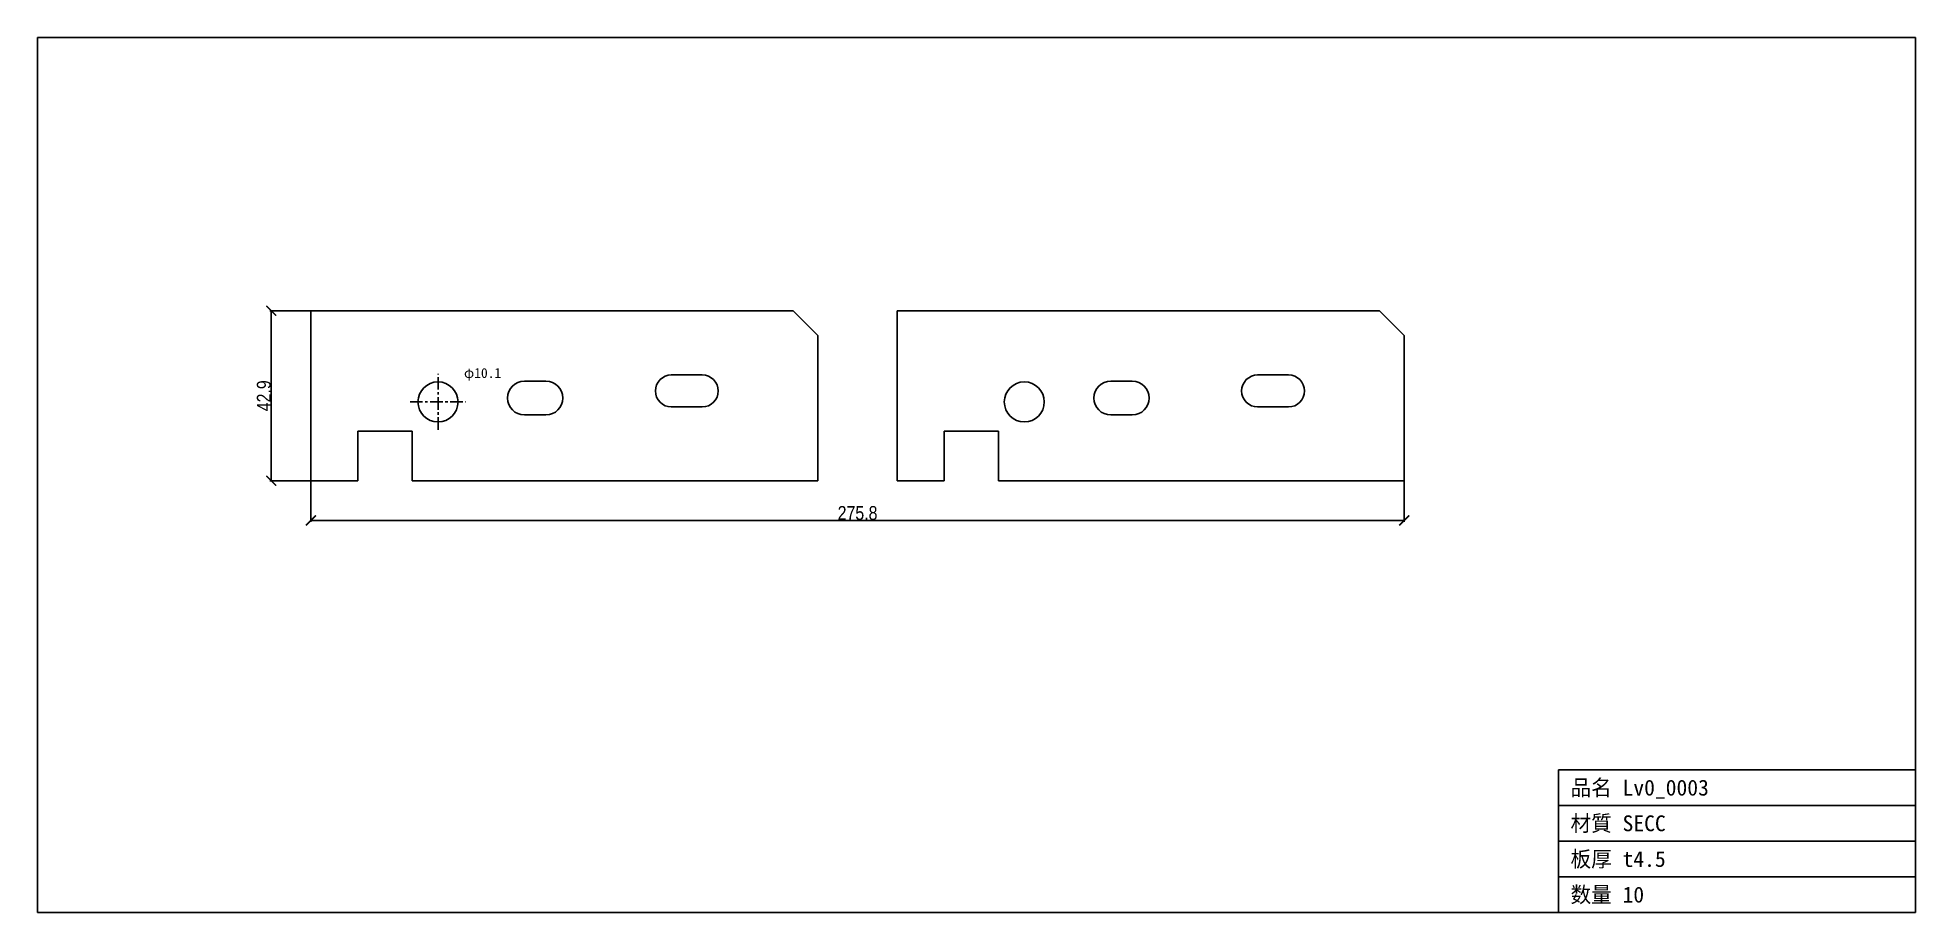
# Model space of a CAD drawing. Header units: millimetres. Extents: x -69 to 405, y -109 to 112.
import ezdxf

# ---------------------------------------------------------------- set-up
doc = ezdxf.new("R2010")
doc.units = ezdxf.units.MM
doc.linetypes.add('CENTER', pattern=[5.08, 3.175, -0.635, 0.635, -0.635])
for name, color, linetype in [('CENTER', 7, 'Continuous'), ('CUT', 7, 'Continuous'), ('DIM', 7, 'Continuous'), ('FRAME', 7, 'Continuous'), ('TEXT', 7, 'Continuous')]:
    doc.layers.add(name, color=color, linetype=linetype)
doc.styles.add('OpenSansCondensed-Light', font='OpenSansCondensed-Light.ttf')
doc.dimstyles.new('EZDXF', dxfattribs={"dimtxt": 0.25, "dimasz": 0.175, "dimexe": 0.375, "dimexo": 0.125, "dimgap": 0.1, "dimtad": 1, "dimlfac": 100, "dimzin": 12, "dimdsep": 46, "dimtxsty": 'OpenSansCondensed-Light', "dimblk": 'ARCHTICK', "dimcen": 2.5, "dimazin": 3, "dimtfac": 0.5, "dimtmove": 2, "dimatfit": 3})

# ---------------------------------------------------------------- blocks, each defined once
blk = doc.blocks.new('_ARCHTICK')
at = {"color": 0, "linetype": 'BYBLOCK', "const_width": 0.15}
blk.add_lwpolyline([(-0.5, -0.5), (0.5, 0.5)], dxfattribs=at)

msp = doc.modelspace()

# ---------------------------------------------------------------- linework, layer by layer
at = {"layer": 'CENTER', "color": 1, "linetype": 'CENTER'}
for p, q in [((32.06, 12.86), (32.06, 26.97)), ((25, 19.91), (39.11, 19.91))]:
    msp.add_line(p, q, dxfattribs=at)
at = {"layer": 'CUT'}
for p, q in [((121.61, 42.94), (0, 42.94)), ((0, 42.94), (0, 0)), ((127.88, 36.66), (121.61, 42.94)), ((269.49, 42.94), (147.88, 42.94)), ((147.88, 42.94), (147.88, 0)), ((275.77, 36.66), (269.49, 42.94)), ((127.88, 0), (127.88, 36.66)), ((275.77, 0), (275.77, 36.66)), ((53.85, 25.14), (59.29, 25.14)), ((90.91, 26.71), (98.72, 26.71)), ((201.74, 25.14), (207.18, 25.14)), ((238.79, 26.71), (246.6, 26.71)), ((59.29, 16.63), (53.85, 16.63)), ((98.72, 18.65), (90.91, 18.65)), ((207.18, 16.63), (201.74, 16.63)), ((246.6, 18.65), (238.79, 18.65)), ((11.88, 0), (11.88, 12.53)), ((11.88, 12.53), (25.56, 12.53)), ((25.56, 12.53), (25.56, 0)), ((159.76, 0), (159.76, 12.53)), ((159.76, 12.53), (173.44, 12.53)), ((173.44, 12.53), (173.44, 0)), ((0, 0), (11.88, 0)), ((25.56, 0), (127.88, 0)), ((147.88, 0), (159.76, 0)), ((173.44, 0), (275.77, 0))]:
    msp.add_line(p, q, dxfattribs=at)
for centre in [(32.06, 19.91), (179.94, 19.91)]:
    msp.add_circle(centre, 5.05, dxfattribs=at)
for centre, radius, start, end in [((53.85, 20.89), 4.25, 90, -90), ((59.29, 20.89), 4.25, -90, 90), ((90.91, 22.68), 4.03, 90, -90), ((98.72, 22.68), 4.03, -90, 90), ((201.74, 20.89), 4.25, 90, -90), ((207.18, 20.89), 4.25, -90, 90), ((238.79, 22.68), 4.03, 90, -90), ((246.6, 22.68), 4.03, -90, 90)]:
    msp.add_arc(centre, radius, start, end, dxfattribs=at)
at = {"layer": 'FRAME'}
for p, q in [((404.71, 111.88), (-68.94, 111.88)), ((-68.94, 111.88), (-68.94, -108.94)), ((404.71, -108.94), (404.71, 111.88)), ((314.71, -108.94), (314.71, -72.94)), ((314.71, -72.94), (404.71, -72.94)), ((314.71, -81.94), (404.71, -81.94)), ((314.71, -90.94), (404.71, -90.94)), ((314.71, -99.94), (404.71, -99.94)), ((-68.94, -108.94), (404.71, -108.94))]:
    msp.add_line(p, q, dxfattribs=at)

# ---------------------------------------------------------------- texts
at = {"layer": 'TEXT'}
for s, height, p in [('φ10.1', 2.5, (38.61, 25.97)), ('品名 Lv0_0003', 4, (317.71, -79.44)), ('材質 SECC', 4, (317.71, -88.44)), ('板厚 t4.5', 4, (317.71, -97.44)), ('数量 10', 4, (317.71, -106.44))]:
    msp.add_text(s, height=height, dxfattribs=at).set_placement(p)

# ---------------------------------------------------------------- dimensions: what is measured, and where the dimension line sits
at = {"layer": 'DIM'}
msp.add_linear_dim(base=(-10, 0), p1=(0, 0), p2=(0, 42.94), angle=90, dimstyle='EZDXF', override={"dimtxt": 3.5, "dimasz": 2.5, "dimdec": 1, "dimlfac": 1}, dxfattribs=at).render()
msp.add_linear_dim(base=(0, -10), p1=(0, 0), p2=(275.77, 0), dimstyle='EZDXF', override={"dimtxt": 3.5, "dimasz": 2.5, "dimdec": 1, "dimlfac": 1}, dxfattribs=at).render()

doc.saveas('drawing.dxf')
